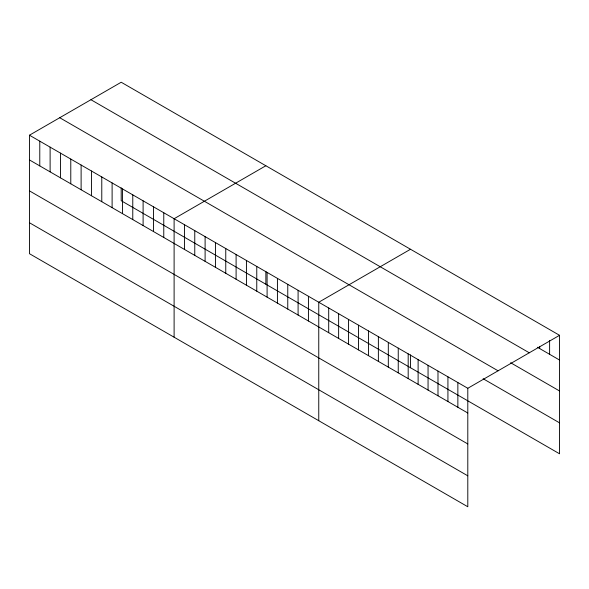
<?xml version="1.0" encoding="UTF-8"?>
<svg xmlns="http://www.w3.org/2000/svg" width="589" height="589" viewBox="0 0 589 589"><rect width="100%" height="100%" fill="white"/><g stroke="black" fill="none" stroke-linecap="round" stroke-linejoin="round"><path stroke-width="0.88" d="M29.45 135.205L467.799 388.284L467.799 506.761L29.45 253.69L29.45 135.205L121.201 82.239L559.55 335.31L559.55 453.795L121.201 200.716L121.201 187.825M265.86 165.752L174.108 218.725L174.108 337.202M410.511 249.265L318.759 302.238L318.759 420.715M467.799 388.284L559.55 335.31M537.389 347.238L559.55 360.041M90.927 99.718L529.275 352.796M510.634 362.736L559.55 390.978M59.725 117.726L498.073 370.805M483.12 378.727L559.55 422.85M29.45 159.936L467.799 413.007M29.45 190.873L467.799 443.951M29.45 222.745L467.799 475.824M549.611 340.567L549.611 354.298M539.679 346.737L539.679 348.563M457.859 382.548L457.859 407.271M447.927 376.813L447.927 401.536M437.988 371.077L437.988 395.801M428.056 365.342L428.056 390.065M418.116 359.607L418.116 384.33M410.511 354.858L410.511 367.742M408.184 353.864L408.184 378.594M398.245 348.128L398.245 372.859M388.313 342.393L388.313 367.116M378.374 336.658L378.374 361.381M368.442 330.922L368.442 355.646M358.502 325.187L358.502 349.91M348.57 319.452L348.57 344.175M338.631 313.709L338.631 338.439M328.699 307.973L328.699 332.704M308.43 296.274L308.43 320.998M298.093 290.311L298.093 315.034M287.763 284.34L287.763 309.07M277.426 278.376L277.426 303.099M267.097 272.412L267.097 297.136M265.86 271.338L265.86 284.229M256.767 266.449L256.767 291.172M246.43 260.485L246.43 285.209M236.101 254.514L236.101 279.238M225.764 248.551L225.764 273.274M215.434 242.587L215.434 267.31M205.105 236.623L205.105 261.347M194.768 230.652L194.768 255.376M184.438 224.689L184.438 249.412M163.771 212.762L163.771 237.485M153.442 206.791L153.442 231.521M143.105 200.827L143.105 225.55M132.775 194.863L132.775 219.587M122.446 188.9L122.446 213.623M112.109 182.929L112.109 207.659M101.779 176.965L101.779 201.688M91.442 171.001L91.442 195.725M81.113 165.038L81.113 189.761M70.783 159.067L70.783 183.797M60.446 153.103L60.446 177.826M50.117 147.14L50.117 171.863M39.78 141.176L39.78 165.899"/></g></svg>
